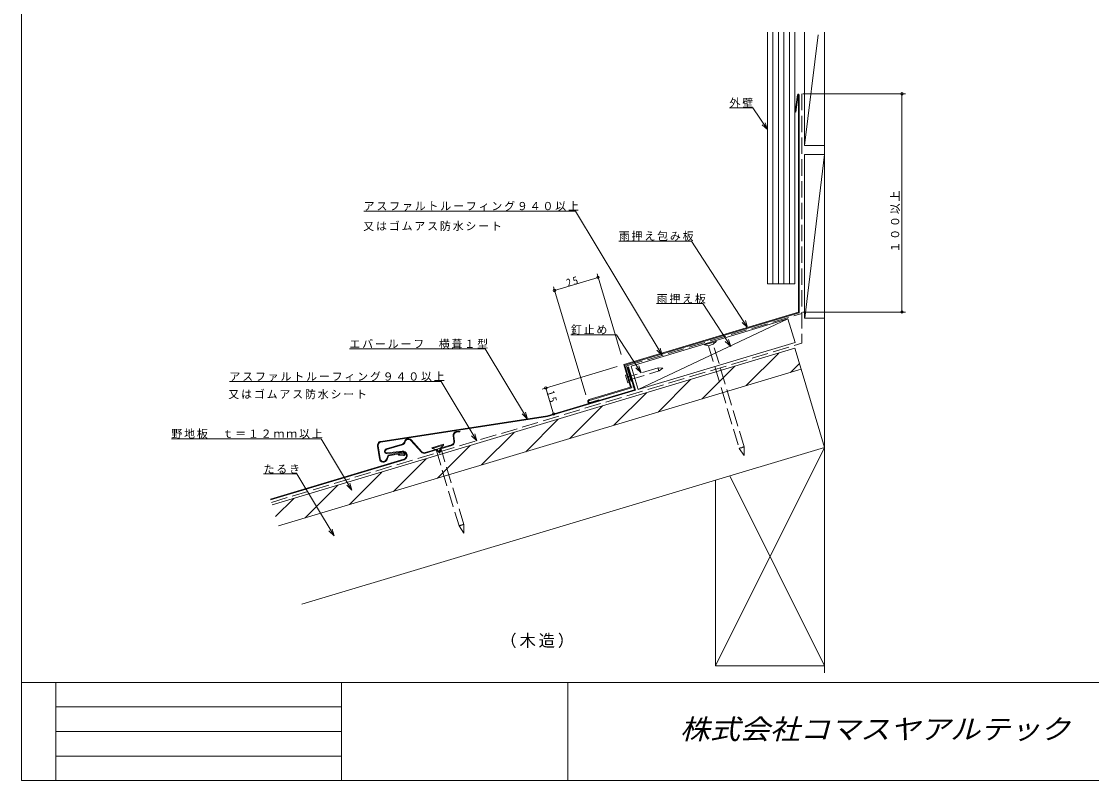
# Model space of a CAD drawing. Units: millimetres, scale not verified. Extents: x -567 to 1761, y -2125 to 401.
# Drawn here: x -567 to 21, y -2125 to -1707 of the extents above; entities that cross this region are included whole.
import ezdxf
from ezdxf.enums import TextEntityAlignment as Align

# ---------------------------------------------------------------- set-up
doc = ezdxf.new("R2010")
doc.units = ezdxf.units.MM
doc.header["$LTSCALE"] = 3
doc.linetypes.add('DASHED3', pattern=[4, 3, -1])
doc.layers.add('0-0_0', color=7, linetype='Continuous', lineweight=18)
doc.styles.add('HG丸ｺﾞｼｯｸM-PRO', font='')
doc.styles.add('ＭＳ ゴシック', font='')
doc.styles.get('HG丸ｺﾞｼｯｸM-PRO').set_extended_font_data('HG丸ｺﾞｼｯｸM-PRO')
doc.styles.get('ＭＳ ゴシック').set_extended_font_data('MS Gothic')

msp = doc.modelspace()

# ---------------------------------------------------------------- linework, layer by layer
at = {"layer": '0-0_0', "color": 3}
for p, q in [((-156.853, -1712.997), (-156.853, -1851.452)), ((-153.853, -1712.997), (-153.853, -1851.452)), ((-150.853, -1712.997), (-150.853, -1851.452)), ((-147.853, -1712.997), (-147.853, -1851.452)), ((-144.853, -1712.997), (-144.853, -1851.452)), ((-141.853, -1851.452), (-141.853, -1712.997)), ((-156.853, -1851.452), (-141.853, -1851.452)), ((-233.653, -1897.252), (-233.27, -1897.137)), ((-229.889, -1909.799), (-233.653, -1897.252)), ((-229.391, -1910.067), (-233.27, -1897.137)), ((-229.889, -1909.799), (-277.803, -1924.173)), ((-229.391, -1910.067), (-277.715, -1924.565)), ((-369.474, -1938.2), (-277.803, -1924.173)), ((-369.413, -1938.595), (-277.715, -1924.565)), ((-329.691, -1935.176), (-329.287, -1938.021)), ((-328.891, -1937.965), (-329.295, -1935.119)), ((-327.769, -1932.681), (-325.974, -1932.47)), ((-327.723, -1933.079), (-325.927, -1932.868)), ((-325.974, -1932.47), (-325.927, -1932.868)), ((-371.316, -1940.707), (-370.241, -1947.725)), ((-370.92, -1940.647), (-369.846, -1947.665)), ((-357.702, -1939.687), (-366.509, -1942.328)), ((-357.588, -1940.07), (-366.394, -1942.712)), ((-347.127, -1944.089), (-352.999, -1937.668)), ((-346.832, -1943.819), (-352.703, -1937.398)), ((-336.811, -1941.876), (-330.552, -1939.998)), ((-336.475, -1942.193), (-330.437, -1940.381)), ((-366.361, -1947.966), (-365.469, -1945.68)), ((-357.724, -1943.575), (-366.014, -1944.549)), ((-365.967, -1944.946), (-357.449, -1943.946)), ((-365.469, -1945.68), (-357.075, -1944.183)), ((-359.778, -1945.728), (-359.744, -1945.329)), ((-357.011, -1945.964), (-359.778, -1945.728)), ((-356.977, -1945.566), (-359.744, -1945.329)), ((-344.987, -1944.328), (-338.727, -1942.451)), ((-344.872, -1944.712), (-338.833, -1942.9)), ((-338.727, -1942.451), (-337.271, -1943.822)), ((-337.271, -1943.822), (-336.811, -1941.876)), ((-356.75, -1947.858), (-430.157, -1969.88)), ((-356.635, -1948.241), (-430.042, -1970.263))]:
    msp.add_line(p, q, dxfattribs=at)
at = {"layer": '0-0_0'}
for p, q in [((-136.453, -1775.408), (-136.453, -1712.997)), ((-136.453, -1775.408), (-129.068, -1714.536)), ((-137.453, -1747.008), (-80.958, -1747.008)), ((-82.958, -1867.008), (-82.958, -1747.008)), ((-140.314, -1747.496), (-141.745, -1756.956)), ((-139.918, -1747.556), (-141.35, -1757.015)), ((-139.853, -1747.561), (-139.853, -1867.128)), ((-139.453, -1867.426), (-139.453, -1747.561)), ((-164.912, -1754.646), (-177.75, -1754.646)), ((-156.853, -1766.689), (-164.912, -1754.646)), ((-141.745, -1756.956), (-141.35, -1757.015)), ((-156.853, -1766.689), (-159.862, -1764.054)), ((-158.142, -1762.903), (-156.853, -1766.689)), ((-136.453, -1775.408), (-125.453, -1775.408)), ((-125.453, -1780.408), (-136.383, -1870.408)), ((-262.435, -1811.489), (-378.845, -1811.489)), ((-214.737, -1890.79), (-262.435, -1811.489)), ((-198.649, -1827.958), (-238.608, -1827.958)), ((-167.801, -1875.512), (-198.649, -1827.958)), ((-237.3, -1890.316), (-250.578, -1846.056)), ((-250.003, -1847.971), (-273.949, -1855.155)), ((-256.737, -1912.529), (-274.524, -1853.24)), ((-192.338, -1862.402), (-217.815, -1862.402)), ((-177.1, -1885.892), (-192.338, -1862.402)), ((-139.853, -1867.128), (-235.827, -1895.92)), ((-139.453, -1867.426), (-235.329, -1896.188)), ((-137.453, -1867.008), (-80.958, -1867.008)), ((-136.453, -1870.408), (-125.453, -1870.408)), ((-231.833, -1896.706), (-145.629, -1870.844)), ((-145.629, -1870.844), (-227.954, -1909.636)), ((-145.629, -1870.844), (-141.75, -1883.775)), ((-239.901, -1879.491), (-264.942, -1879.491)), ((-226.295, -1900.464), (-239.901, -1879.491)), ((-141.75, -1883.775), (-227.954, -1909.636)), ((-214.737, -1890.79), (-217.616, -1888.013)), ((-215.841, -1886.946), (-214.737, -1890.79)), ((-168.536, -1907.471), (-150.638, -1889.574)), ((-425.732, -1984.63), (-138.384, -1898.426)), ((-239.467, -1897.012), (-280.654, -1909.368)), ((-235.827, -1895.92), (-232.092, -1908.372)), ((-235.329, -1896.188), (-231.594, -1908.64)), ((-227.954, -1909.636), (-231.833, -1896.706)), ((-192.779, -1914.744), (-174.881, -1896.847)), ((-144.292, -1900.198), (-139.338, -1895.245)), ((-336.214, -1905.241), (-452.624, -1905.241)), ((-316.628, -1937.804), (-336.214, -1905.241)), ((-217.023, -1922.017), (-199.125, -1904.12)), ((-278.738, -1908.793), (-274.428, -1923.161)), ((-254.888, -1915.211), (-232.092, -1908.372)), ((-254.773, -1915.594), (-231.594, -1908.64)), ((-241.267, -1929.29), (-223.369, -1911.393)), ((-249.639, -1915.307), (-254.429, -1916.743)), ((-288.831, -1925.861), (-291.709, -1923.083)), ((-289.935, -1922.016), (-288.831, -1925.861)), ((-265.51, -1936.564), (-247.612, -1918.666)), ((-289.754, -1943.837), (-271.856, -1925.939)), ((-316.628, -1937.804), (-319.507, -1935.027)), ((-317.732, -1933.96), (-316.628, -1937.804)), ((-313.997, -1951.11), (-296.1, -1933.212)), ((-402.308, -1936.671), (-484.574, -1936.671)), ((-385.299, -1964.95), (-402.308, -1936.671)), ((-338.241, -1958.383), (-320.343, -1940.485)), ((-341.218, -1942.154), (-339.086, -1942.558)), ((-362.485, -1965.656), (-344.587, -1947.758)), ((-415.681, -1955.923), (-433.86, -1955.923)), ((-395.064, -1990.2), (-415.681, -1955.923)), ((-386.728, -1972.929), (-368.831, -1955.031)), ((-410.972, -1980.202), (-393.074, -1962.304)), ((-385.299, -1964.95), (-388.177, -1962.172)), ((-386.403, -1961.105), (-385.299, -1964.95)), ((-427.264, -1979.523), (-417.318, -1969.578)), ((-567, -2070.75), (567, -2070.75)), ((-548.1, -2070.75), (-548.1, -2124.75)), ((-391.077, -2070.75), (-391.077, -2124.75)), ((-266.54, -2070.75), (-266.54, -2124.75)), ((-548.1, -2084.25), (-391.077, -2084.25)), ((-548.1, -2097.75), (-391.077, -2097.75)), ((-548.1, -2111.25), (-391.077, -2111.25))]:
    msp.add_line(p, q, dxfattribs=at)
at = {"layer": '0-0_0', "color": 2}
for p, q in [((-125.453, -1712.997), (-125.453, -2065.496)), ((-125.453, -1941.528), (-185.453, -2061.528)), ((-185.453, -1959.528), (-185.453, -2061.528))]:
    msp.add_line(p, q, dxfattribs=at)
at = {"layer": '0-0_0', "linetype": 'DASHED3'}
for p, q in [((-137.953, -1747.008), (-137.953, -1884.202)), ((-234.396, -1896.691), (-137.953, -1867.759)), ((-429.611, -1971.699), (-137.953, -1884.202)), ((-191.587, -1884.632), (-185.266, -1882.735)), ((-191.444, -1885.111), (-189.313, -1885.515)), ((-234.396, -1896.691), (-230.876, -1908.425))]:
    msp.add_line(p, q, dxfattribs=at)
at = {"layer": '0-0_0'}
for points in [[(-567, -1322.85), (567, -1322.85), (567, -2124.75), (-567, -2124.75)], [(-234.163, -1901.467), (-234.93, -1901.697), (-233.665, -1905.912), (-232.899, -1905.682)], [(-341.361, -1941.675), (-335.039, -1939.778), (-334.896, -1940.257), (-341.218, -1942.154)]]:
    msp.add_lwpolyline(points, close=True, dxfattribs=at)
for points in [[(-136.453, -1870.408), (-136.453, -1780.408), (-125.453, -1780.408)], [(-169.035, -1871.707), (-167.801, -1875.512), (-170.772, -1872.834)], [(-178.334, -1882.087), (-177.1, -1885.892), (-180.071, -1883.214)], [(-429.18, -1973.136), (-141.832, -1886.932), (-138.384, -1898.426)], [(-288.831, -1925.861), (-312.025, -1887.299), (-386.695, -1887.299)], [(-227.529, -1896.659), (-226.295, -1900.464), (-229.267, -1897.786)], [(-249.639, -1915.307), (-249.524, -1915.69), (-254.313, -1917.127)], [(-334.896, -1940.257), (-336.452, -1941.768), (-339.086, -1942.558)], [(-396.168, -1986.356), (-395.064, -1990.2), (-397.943, -1987.423)]]:
    msp.add_lwpolyline(points, dxfattribs=at)
at = {"layer": '0-0_0', "linetype": 'DASHED3'}
for points in [[(-185.122, -1883.214), (-191.444, -1885.111), (-191.587, -1884.632)], [(-185.266, -1882.735), (-185.122, -1883.214), (-186.679, -1884.725)], [(-233.273, -1904.437), (-216.51, -1899.408), (-214.375, -1897.828), (-217.028, -1897.684), (-233.79, -1902.713)], [(-339.086, -1942.558), (-326.443, -1984.703), (-323.833, -1988.618), (-323.809, -1983.912), (-336.452, -1941.768)]]:
    msp.add_lwpolyline(points, dxfattribs=at)
msp.add_lwpolyline([(-189.313, -1885.515), (-172.359, -1942.027), (-169.749, -1945.942), (-169.725, -1941.237), (-186.679, -1884.725)], close=True, dxfattribs=at)
at = {"layer": '0-0_0', "color": 2}
for points in [[(-412.801, -2027.732), (-125.453, -1941.528), (-138.384, -1898.426)], [(-185.453, -2061.528), (-125.453, -2061.528), (-177.627, -1957.18)]]:
    msp.add_lwpolyline(points, dxfattribs=at)
at = {"layer": '0-0_0', "color": 3}
for points in [[(-365.988, -1948.112), (-365.178, -1946.034), (-357.006, -1944.577)], [(-338.833, -1942.9), (-337.042, -1944.588), (-336.475, -1942.193)]]:
    msp.add_lwpolyline(points, dxfattribs=at)
at = {"layer": '0-0_0'}
for centre in [(-82.958, -1747.008), (-250.003, -1847.971), (-250.003, -1847.971), (-273.949, -1855.155), (-82.958, -1867.008), (-278.738, -1908.793), (-274.428, -1923.161)]:
    msp.add_circle(centre, 0.667, dxfattribs=at)
for centre, radius, start, end in [((-139.886, -1747.561), 0.433, 0, 171.39218), ((-139.886, -1747.561), 0.0326, 0, 171.39218), ((-254.601, -1916.169), 1, 106.69922, 286.69923), ((-254.601, -1916.169), 0.6, 106.69922, 286.69923)]:
    msp.add_arc(centre, radius, start, end, dxfattribs=at)
at = {"layer": '0-0_0', "linetype": 'DASHED3'}
for centre, radius, start, end in [((-216.043, -1897.858), 1, 169.95555, 223.44292), ((-215.785, -1898.72), 1, 169.95555, 223.44292), ((-169.737, -1943.59), 2.353, 89.70842, 123.69006), ((-171.054, -1943.985), 2.353, 89.70842, 123.69006), ((-325.138, -1986.66), 2.353, 89.70842, 123.69006), ((-323.821, -1986.265), 2.353, 89.70842, 123.69006)]:
    msp.add_arc(centre, radius, start, end, dxfattribs=at)
at = {"layer": '0-0_0', "color": 3}
for centre, radius, start, end in [((-327.513, -1934.866), 2.2, 96.69923, 188.08359), ((-327.513, -1934.866), 1.8, 96.69923, 188.08359), ((-369.141, -1940.374), 2.2, 98.69923, 188.70291), ((-369.141, -1940.374), 1.8, 98.69923, 188.70291), ((-358.22, -1937.962), 1.8, 286.69923, 346.69923), ((-358.22, -1937.962), 2.2, 286.69923, 346.69923), ((-354.327, -1938.883), 2.2, 42.43953, 166.69923), ((-354.327, -1938.883), 1.8, 42.43953, 166.69923), ((-331.069, -1938.274), 1.8, 286.69923, 8.08359), ((-331.069, -1938.274), 2.2, 286.69923, 8.08359), ((-366.123, -1943.614), 1.342, 106.69922, 276.69923), ((-366.123, -1943.614), 0.942, 106.69922, 276.69923), ((-357.325, -1945.942), 2.4, 286.69923, 99.56221), ((-357.325, -1945.942), 2, 286.69923, 93.56294), ((-356.918, -1945.069), 0.9, 264.02316, 104.10925), ((-356.918, -1945.069), 0.5, 263.6521, 104.10925), ((-345.504, -1942.604), 2.2, 222.43954, 286.69923), ((-345.504, -1942.604), 1.8, 222.43954, 286.69923), ((-368.067, -1947.393), 2.2, 188.70291, 341.41335), ((-368.067, -1947.393), 1.8, 188.70291, 341.41335)]:
    msp.add_arc(centre, radius, start, end, dxfattribs=at)

# ---------------------------------------------------------------- texts
at = {"layer": '0-0_0', "color": 3, "style": 'HG丸ｺﾞｼｯｸM-PRO', "oblique": 15, "width": 1.1}
msp.add_text('株式会社コマスヤアルテック', height=11, dxfattribs=at).set_placement((-205.007, -2105.25), align=Align.BOTTOM_LEFT)
at = {"layer": '0-0_0', "attachment_point": 7, "style": 'ＭＳ ゴシック'}
for s, insert, char_height in [('\\T1.17;外壁', (-177.75, -1754.646), 4.399), ('\\T1.17;アスファルトルーフィング９４０以上', (-378.845, -1811.489), 4.399), ('\\T1.17;又はゴムアス防水シート', (-379.068, -1822.508), 4.399), ('\\T1.17;雨押え包み板', (-238.608, -1827.958), 4.399), ('\\T1.17;雨押え板', (-217.815, -1862.402), 4.399), ('\\T1.17;釘止め\u3000', (-264.942, -1879.491), 4.399), ('\\T1.17;エバールーフ\u3000横葺１型', (-386.695, -1887.299), 4.399), ('\\T1.17;アスファルトルーフィング９４０以上', (-452.624, -1905.241), 4.399), ('\\T1.17;又はゴムアス防水シート', (-453.234, -1914.98), 4.399), ('\\T1.17;野地板\u3000ｔ＝１２ｍｍ以上', (-484.574, -1936.671), 4.399), ('\\T1.17;たるき', (-433.86, -1955.923), 4.399), ('\\T1.17;（木造）', (-303.75, -2051.878), 6.598)]:
    msp.add_mtext(s, dxfattribs=dict(at, insert=insert, char_height=char_height))
at = {"layer": '0-0_0', "char_height": 4.399, "attachment_point": 7, "style": 'ＭＳ ゴシック'}
for s, insert, rotation in [('\\T1.17;１００以上', (-83.956, -1834.3), 90), ('\\T1.36;\\W0.9;25', (-266.657, -1853.278), 16.699), ('\\T1.36;\\W0.9;15', (-278.469, -1911.013), 286.699)]:
    msp.add_mtext(s, dxfattribs=dict(at, insert=insert, rotation=rotation))

doc.saveas('drawing.dxf')
